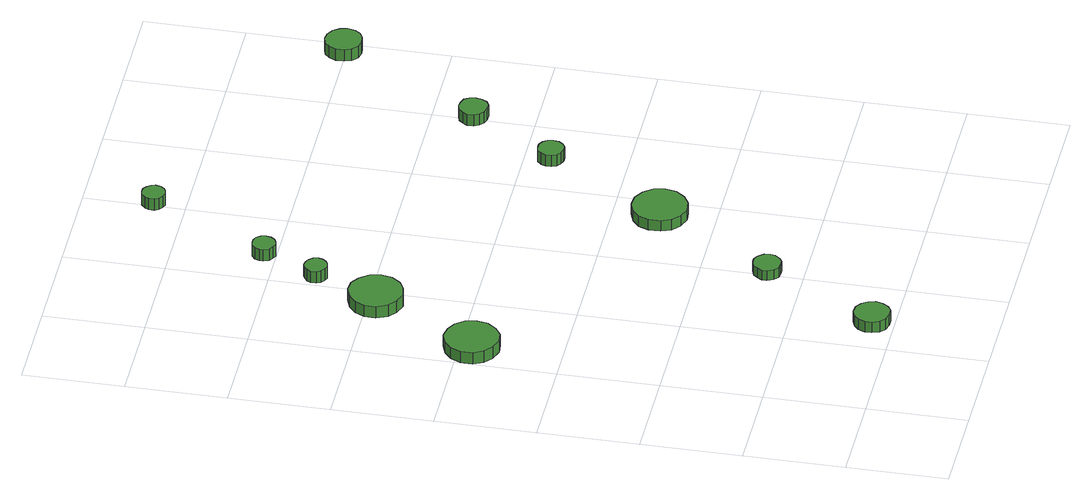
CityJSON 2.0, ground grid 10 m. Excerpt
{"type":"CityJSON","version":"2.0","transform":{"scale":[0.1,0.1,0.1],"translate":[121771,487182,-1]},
"CityObjects":{
"tree1":{"type":"SolitaryVegetationObject","attributes":{"function":"something"},"geometry":[{"type":"MultiSurface","lod":"1","boundaries":[[[0,1,2,3,4,5,6,7,8,9,10,11,12,13,14]],[[15,16,17,18,19,20,21,22,23,24,25,26,27,28,29]],[[0,29,28,1]],[[1,28,27,2]],[[2,27,26,3]],[[3,26,25,4]],[[4,25,24,5]],[[5,24,23,6]],[[6,23,22,7]],[[7,22,21,8]],[[8,21,20,9]],[[9,20,19,10]],[[10,19,18,11]],[[11,18,17,12]],[[12,17,16,13]],[[13,16,15,14]],[[14,15,29,0]]]}]},
"tree2":{"type":"SolitaryVegetationObject","attributes":{"function":"something"},"geometry":[{"type":"MultiSurface","lod":"1","boundaries":[[[30,31,32,33,34,35,36,37,38,39,40,41,42,43,44]],[[45,46,47,48,49,50,51,52,53,54,55,56,57,58,59]],[[30,59,58,31]],[[31,58,57,32]],[[32,57,56,33]],[[33,56,55,34]],[[34,55,54,35]],[[35,54,53,36]],[[36,53,52,37]],[[37,52,51,38]],[[38,51,50,39]],[[39,50,49,40]],[[40,49,48,41]],[[41,48,47,42]],[[42,47,46,43]],[[43,46,45,44]],[[44,45,59,30]]]}]},
"tree3":{"type":"SolitaryVegetationObject","attributes":{"function":"something"},"geometry":[{"type":"MultiSurface","lod":"1","boundaries":[[[60,61,62,63,64,65,66,67,68,69,70,71,72,73,74]],[[75,76,77,78,79,80,81,82,83,84,85,86,87,88,89]],[[60,89,88,61]],[[61,88,87,62]],[[62,87,86,63]],[[63,86,85,64]],[[64,85,84,65]],[[65,84,83,66]],[[66,83,82,67]],[[67,82,81,68]],[[68,81,80,69]],[[69,80,79,70]],[[70,79,78,71]],[[71,78,77,72]],[[72,77,76,73]],[[73,76,75,74]],[[74,75,89,60]]]}]},
"tree4":{"type":"SolitaryVegetationObject","attributes":{"function":"something"},"geometry":[{"type":"MultiSurface","lod":"1","boundaries":[[[90,91,92,93,94,95,96,97,98,99,100,101,102,103,104]],[[105,106,107,108,109,110,111,112,113,114,115,116,117,118,119]],[[90,119,118,91]],[[91,118,117,92]],[[92,117,116,93]],[[93,116,115,94]],[[94,115,114,95]],[[95,114,113,96]],[[96,113,112,97]],[[97,112,111,98]],[[98,111,110,99]],[[99,110,109,100]],[[100,109,108,101]],[[101,108,107,102]],[[102,107,106,103]],[[103,106,105,104]],[[104,105,119,90]]]}]},
"tree5":{"type":"SolitaryVegetationObject","attributes":{"function":"something"},"geometry":[{"type":"MultiSurface","lod":"1","boundaries":[[[120,121,122,123,124,125,126,127,128,129,130,131,132,133,134]],[[135,136,137,138,139,140,141,142,143,144,145,146,147,148,149]],[[120,149,148,121]],[[121,148,147,122]],[[122,147,146,123]],[[123,146,145,124]],[[124,145,144,125]],[[125,144,143,126]],[[126,143,142,127]],[[127,142,141,128]],[[128,141,140,129]],[[129,140,139,130]],[[130,139,138,131]],[[131,138,137,132]],[[132,137,136,133]],[[133,136,135,134]],[[134,135,149,120]]]}]},
"tree6":{"type":"SolitaryVegetationObject","attributes":{"function":"something"},"geometry":[{"type":"MultiSurface","lod":"1","boundaries":[[[150,151,152,153,154,155,156,157,158,159,160,161,162,163,164]],[[165,166,167,168,169,170,171,172,173,174,175,176,177,178,179]],[[150,179,178,151]],[[151,178,177,152]],[[152,177,176,153]],[[153,176,175,154]],[[154,175,174,155]],[[155,174,173,156]],[[156,173,172,157]],[[157,172,171,158]],[[158,171,170,159]],[[159,170,169,160]],[[160,169,168,161]],[[161,168,167,162]],[[162,167,166,163]],[[163,166,165,164]],[[164,165,179,150]]]}]},
"tree7":{"type":"SolitaryVegetationObject","attributes":{"function":"something"},"geometry":[{"type":"MultiSurface","lod":"1","boundaries":[[[180,181,182,183,184,185,186,187,188,189,190,191,192,193,194]],[[195,196,197,198,199,200,201,202,203,204,205,206,207,208,209]],[[180,209,208,181]],[[181,208,207,182]],[[182,207,206,183]],[[183,206,205,184]],[[184,205,204,185]],[[185,204,203,186]],[[186,203,202,187]],[[187,202,201,188]],[[188,201,200,189]],[[189,200,199,190]],[[190,199,198,191]],[[191,198,197,192]],[[192,197,196,193]],[[193,196,195,194]],[[194,195,209,180]]]}]},
"tree8":{"type":"SolitaryVegetationObject","attributes":{"function":"something"},"geometry":[{"type":"MultiSurface","lod":"1","boundaries":[[[210,211,212,213,214,215,216,217,218,219,220,221,222,223,224]],[[225,226,227,228,229,230,231,232,233,234,235,236,237,238,239]],[[210,239,238,211]],[[211,238,237,212]],[[212,237,236,213]],[[213,236,235,214]],[[214,235,234,215]],[[215,234,233,216]],[[216,233,232,217]],[[217,232,231,218]],[[218,231,230,219]],[[219,230,229,220]],[[220,229,228,221]],[[221,228,227,222]],[[222,227,226,223]],[[223,226,225,224]],[[224,225,239,210]]]}]},
"tree9":{"type":"SolitaryVegetationObject","attributes":{"function":"something"},"geometry":[{"type":"MultiSurface","lod":"1","boundaries":[[[240,241,242,243,244,245,246,247,248,249,250,251,252,253,254]],[[255,256,257,258,259,260,261,262,263,264,265,266,267,268,269]],[[240,269,268,241]],[[241,268,267,242]],[[242,267,266,243]],[[243,266,265,244]],[[244,265,264,245]],[[245,264,263,246]],[[246,263,262,247]],[[247,262,261,248]],[[248,261,260,249]],[[249,260,259,250]],[[250,259,258,251]],[[251,258,257,252]],[[252,257,256,253]],[[253,256,255,254]],[[254,255,269,240]]]}]},
"tree10":{"type":"SolitaryVegetationObject","attributes":{"function":"something"},"geometry":[{"type":"MultiSurface","lod":"1","boundaries":[[[270,271,272,273,274,275,276,277,278,279,280,281,282,283,284]],[[285,286,287,288,289,290,291,292,293,294,295,296,297,298,299]],[[270,299,298,271]],[[271,298,297,272]],[[272,297,296,273]],[[273,296,295,274]],[[274,295,294,275]],[[275,294,293,276]],[[276,293,292,277]],[[277,292,291,278]],[[278,291,290,279]],[[279,290,289,280]],[[280,289,288,281]],[[281,288,287,282]],[[282,287,286,283]],[[283,286,285,284]],[[284,285,299,270]]]}]},
"tree11":{"type":"SolitaryVegetationObject","attributes":{"function":"something"},"geometry":[{"type":"MultiSurface","lod":"1","boundaries":[[[300,301,302,303,304,305,306,307,308,309,310,311,312,313,314]],[[315,316,317,318,319,320,321,322,323,324,325,326,327,328,329]],[[300,329,328,301]],[[301,328,327,302]],[[302,327,326,303]],[[303,326,325,304]],[[304,325,324,305]],[[305,324,323,306]],[[306,323,322,307]],[[307,322,321,308]],[[308,321,320,309]],[[309,320,319,310]],[[310,319,318,311]],[[311,318,317,312]],[[312,317,316,313]],[[313,316,315,314]],[[314,315,329,300]]]}]}
},
"vertices":[
[53,388,19],[51,399,19],[44,408,19],[35,413,19],[24,415,19],[13,411,19],[5,404,19],[0,394,19],[0,382,19],[5,372,19],[13,365,19],[24,361,19],[35,362,19],[44,368,19],[51,377,19],[51,377,6],[44,368,6],[35,362,6],[24,361,6],[13,365,6],[5,372,6],[0,382,6],[0,394,6],[5,404,6],[13,411,6],[24,415,6],[35,413,6],[44,408,6],[51,399,6],[53,388,6],
[161,22,17],[159,29,17],[155,35,17],[149,39,17],[141,40,17],[134,37,17],[129,33,17],[126,26,17],[126,19,17],[129,12,17],[134,7,17],[141,5,17],[149,5,17],[155,9,17],[159,15,17],[159,15,5],[155,9,5],[149,5,5],[141,5,5],[134,7,5],[129,12,5],[126,19,5],[126,26,5],[129,33,5],[134,37,5],[141,40,5],[149,39,5],[155,35,5],[159,29,5],[161,22,5],
[109,492,20],[107,503,20],[100,512,20],[91,518,20],[80,519,20],[69,515,20],[61,508,20],[56,498,20],[56,487,20],[61,476,20],[69,469,20],[80,465,20],[91,467,20],[100,472,20],[107,481,20],[107,481,7],[100,472,7],[91,467,7],[80,465,7],[69,469,7],[61,476,7],[56,487,7],[56,498,7],[61,508,7],[69,515,7],[80,519,7],[91,518,7],[100,512,7],[107,503,7],[109,492,7],
[220,136,16],[219,142,16],[215,147,16],[210,150,16],[205,150,16],[199,148,16],[195,144,16],[192,139,16],[192,134,16],[195,128,16],[199,124,16],[205,123,16],[210,123,16],[215,126,16],[219,131,16],[219,131,5],[215,126,5],[210,123,5],[205,123,5],[199,124,5],[195,128,5],[192,134,5],[192,139,5],[195,144,5],[199,148,5],[205,150,5],[210,150,5],[215,147,5],[219,142,5],[220,136,5],
[125,556,20],[124,561,20],[121,565,20],[117,567,20],[112,568,20],[108,566,20],[104,563,20],[102,559,20],[102,554,20],[104,550,20],[108,547,20],[112,545,20],[117,546,20],[121,548,20],[124,552,20],[124,552,7],[121,548,7],[117,546,7],[112,545,7],[108,547,7],[104,550,7],[102,554,7],[102,559,7],[104,563,7],[108,566,7],[112,568,7],[117,567,7],[121,565,7],[124,561,7],[125,556,7],
[150,612,21],[149,617,21],[146,621,21],[142,623,21],[137,623,21],[133,622,21],[129,619,21],[127,614,21],[127,610,21],[129,605,21],[133,602,21],[137,600,21],[142,601,21],[146,603,21],[149,607,21],[149,607,8],[146,603,8],[142,601,8],[137,600,8],[133,602,8],[129,605,8],[127,610,8],[127,614,8],[129,619,8],[133,622,8],[137,623,8],[142,623,8],[146,621,8],[149,617,8],[150,612,8],
[306,255,17],[304,266,17],[297,275,17],[287,281,17],[276,282,17],[265,278,17],[257,271,17],[253,261,17],[253,249,17],[257,239,17],[265,232,17],[276,228,17],[287,229,17],[297,235,17],[304,244,17],[304,244,5],[297,235,5],[287,229,5],[276,228,5],[265,232,5],[257,239,5],[253,249,5],[253,261,5],[257,271,5],[265,278,5],[276,282,5],[287,281,5],[297,275,5],[304,266,5],[306,255,5],
[210,731,23],[209,735,23],[206,739,23],[202,742,23],[197,742,23],[193,741,23],[189,737,23],[187,733,23],[187,728,23],[189,724,23],[193,721,23],[197,719,23],[202,720,23],[206,722,23],[209,726,23],[209,726,10],[206,722,10],[202,720,10],[197,719,10],[193,721,10],[189,724,10],[187,728,10],[187,733,10],[189,737,10],[193,741,10],[197,742,10],[202,742,10],[206,739,10],[209,735,10],[210,731,10],
[362,375,19],[361,380,19],[358,384,19],[353,387,19],[348,387,19],[343,386,19],[339,382,19],[337,377,19],[337,372,19],[339,367,19],[343,364,19],[348,362,19],[353,362,19],[358,365,19],[361,369,19],[361,369,6],[358,365,6],[353,362,6],[348,362,6],[343,364,6],[339,367,6],[337,372,6],[337,377,6],[339,382,6],[343,386,6],[348,387,6],[353,387,6],[358,384,6],[361,380,6],[362,375,6],
[414,460,21],[413,466,21],[410,471,21],[405,473,21],[399,474,21],[393,472,21],[389,468,21],[386,463,21],[386,457,21],[389,452,21],[393,448,21],[399,446,21],[405,446,21],[410,449,21],[413,454,21],[413,454,8],[410,449,8],[405,446,8],[399,446,8],[393,448,8],[389,452,8],[386,457,8],[386,463,8],[389,468,8],[393,472,8],[399,474,8],[405,473,8],[410,471,8],[413,466,8],[414,460,8],
[500,602,24],[498,609,24],[494,615,24],[487,619,24],[480,620,24],[472,618,24],[467,613,24],[464,606,24],[464,598,24],[467,591,24],[472,586,24],[480,584,24],[487,585,24],[494,588,24],[498,594,24],[498,594,11],[494,588,11],[487,585,11],[480,584,11],[472,586,11],[467,591,11],[464,598,11],[464,606,11],[467,613,11],[472,618,11],[480,620,11],[487,619,11],[494,615,11],[498,609,11],[500,602,11]
]}
